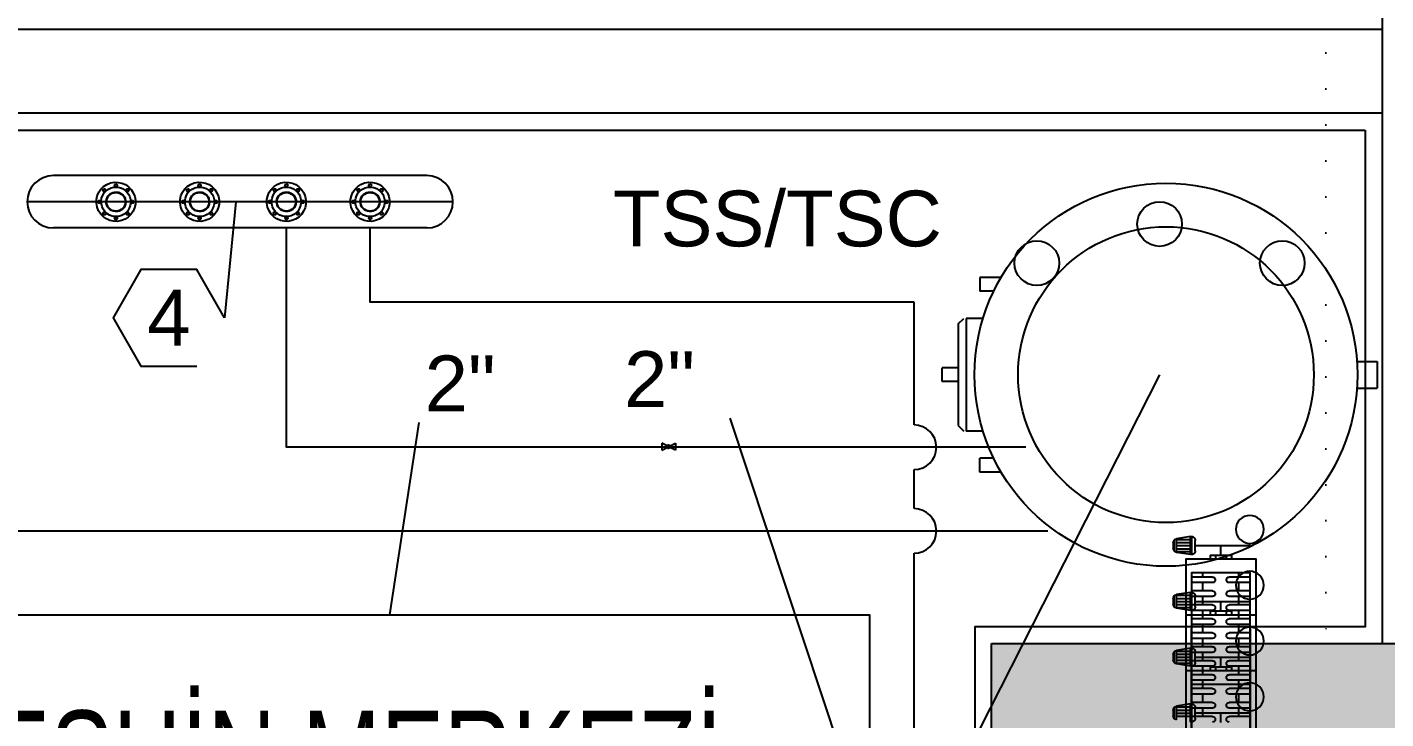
# Model space of a CAD drawing. Header units: inches. Extents: x 21 to 38546, y 13 to 15001.
# Drawn here: x 4438.9 to 4682.4, y 2108.6 to 2232.5 of the extents above; entities that cross this region are included whole.
import ezdxf
from ezdxf.enums import TextEntityAlignment as Align

# ---------------------------------------------------------------- set-up
doc = ezdxf.new("R2010")
doc.units = ezdxf.units.IN
doc.header["$MEASUREMENT"] = 0
doc.linetypes.add('DOT', pattern=[6.35, 0, -6.35])
for name, color, linetype in [('K-BILGI', 7, 'Continuous'), ('K-CIHAZ', 3, 'Continuous'), ('K-DONUS', 5, 'Continuous'), ('K-GIDIS', 1, 'Continuous'), ('K-PID', 2, 'Continuous'), ('K-SICAKSU', 1, 'Continuous'), ('K-SIRK', 6, 'Continuous'), ('K-TEMIZSU', 3, 'Continuous'), ('K-TXT', 7, 'Continuous'), ('RAST-IST-CİHAZ', 22, 'Continuous'), ('RAST-IST-RADYATÖR-DİNAMİK BLOK', 83, 'Continuous'), ('Z_MİM_Boyler', 8, 'Continuous')]:
    doc.layers.add(name, color=color, linetype=linetype)
for name, color, linetype, lineweight in [('Z_MİM_-KM-AREA-IDEN', 8, 'Continuous', 25), ('Z_MİM_-KM-BEAM-RAY', 8, 'DOT', 25), ('Z_MİM_-KM-CERAMIC-09', 8, 'Continuous', 25), ('Z_MİM_-KM-PATTERN-STRC', 8, 'Continuous', 25), ('Z_MİM_-KM-STRC-CONCRETE', 8, 'Continuous', 25), ('Z_MİM_-KM-WALL-PL', 8, 'Continuous', 25)]:
    doc.layers.add(name, color=color, linetype=linetype, lineweight=lineweight)
doc.styles.add('Arial_4', font='arial.ttf', dxfattribs={"height": 10})
doc.styles.add('ISITMA', font='arial.ttf')
doc.styles.add('MAH', font='arial.ttf', dxfattribs={"width": 0.8, "height": 17.5})

# ---------------------------------------------------------------- blocks, each defined once
blk = doc.blocks.new('-KM_Kolon_ZK')
at = {"layer": 'Z_MİM_-KM-PATTERN-STRC'}
blk.add_hatch(color=256, dxfattribs=at).paths.add_polyline_path([(1280, 1140), (1365, 1140), (1365, 1110), (1280, 1110)], flags=0)
at = {"layer": 'Z_MİM_-KM-STRC-CONCRETE'}
blk.add_lwpolyline([(1280, 1140), (1365, 1140), (1365, 1110), (1280, 1110)], close=True, dxfattribs=at)
blk = doc.blocks.new('-KM_Kiriş İzi_ZK')
at = {"layer": 'Z_MİM_-KM-BEAM-RAY'}
blk.add_line((1340, 1420), (1340, 1140), dxfattribs=at)
blk = doc.blocks.new('*U121')
blk.add_line((0, 0), (192.45, 0))
at = {"color": 7, "style": 'MAH', "width": 0.6}
blk.add_text('-', height=17.07, dxfattribs=at).set_placement((25.99, 13.11), align=Align.MIDDLE_CENTER)
at = {"color": 7, "style": 'Arial_4', "width": 0.7}
for s, p in [('A:', (81.91, -17.69)), ('m² ', (135.42, -17.69))]:
    blk.add_text(s, height=13.333, dxfattribs=at).set_placement(p)
for tag, p in [('00', (33.43, 13.11)), ('K', (8.57, 13.11)), ('MAHALADI', (72.42, 12.35))]:
    blk.add_attdef(tag, text='', height=17.33, dxfattribs=at).set_placement(p, align=Align.MIDDLE_LEFT)
blk.add_attdef('27.00', text='', height=13.33, dxfattribs=at).set_placement((133.25, -11.29), align=Align.MIDDLE_RIGHT)
blk = doc.blocks.new('IS_RADYATOR-PLAN-170')
at = {"layer": 'RAST-IST-RADYATÖR-DİNAMİK BLOK', "color": 7}
for p, q in [((167.39, 11.44), (167.78, 11.44)), ((167.39, 1.67), (167.39, 11.44)), ((165.67, 6.25), (167.39, 6.25)), ((169.01, 0.97), (165.76, 0.97)), ((165.77, 0.83), (169, 0.83)), ((166.46, 1.67), (168.31, 1.67)), ((166.83, -1.7), (166.83, 0.83)), ((167.38, -1.7), (167.38, 0.83)), ((167.91, -1.7), (167.91, 0.83)), ((168.47, -1.7), (168.47, 0.83)), ((169, 0.83), (168.6, -1.7)), ((166.17, -1.7), (168.6, -1.7)), ((166.41, -2.11), (168.36, -2.11)), ((166.86, -2.27), (167.91, -2.27))]:
    blk.add_line(p, q, dxfattribs=at)
at = {"layer": 'RAST-IST-RADYATÖR-DİNAMİK BLOK', "color": 10}
blk.add_circle((170.28, 11.44), 2.5, dxfattribs=at)
at = {"layer": 'RAST-IST-RADYATÖR-DİNAMİK BLOK', "color": 7}
for centre, start, end in [((166.46, 0.97), 90, 191.1518), ((168.31, 0.97), 348.8482, 90), ((166.86, -1.57), 191.1518, 270), ((167.91, -1.57), 270, 348.8482)]:
    blk.add_arc(centre, 0.702, start, end, dxfattribs=at)
blk = doc.blocks.new('IS_RADYATOR-PLAN-180')
at = {"layer": 'RAST-IST-RADYATÖR-DİNAMİK BLOK', "color": 7}
for p, q in [((166.75, 11.5), (166.75, 7.75)), ((168.25, 11.5), (168.25, 7.75)), ((169.25, 11.5), (169.25, 7.75)), ((170.75, 11.5), (170.75, 7.75)), ((171.75, 11.5), (171.75, 7.75)), ((177.39, 11.44), (177.78, 11.44)), ((177.39, 1.67), (177.39, 11.44)), ((166.75, 9.5), (167.5, 9.5)), ((167.5, 9.5), (168.25, 9.5)), ((169.25, 9.5), (170, 9.5)), ((170, 9.5), (170.75, 9.5)), ((171.75, 9.5), (172.5, 9.5)), ((175.67, 6.25), (177.39, 6.25)), ((166.75, 4.75), (166.75, 1)), ((166.75, 3), (167.5, 3)), ((167.5, 3), (168.25, 3)), ((168.25, 4.75), (168.25, 1)), ((169.25, 4.75), (169.25, 1)), ((169.25, 3), (170, 3)), ((170, 3), (170.75, 3)), ((170.75, 4.75), (170.75, 1)), ((171.75, 4.75), (171.75, 1)), ((171.75, 3), (172.5, 3)), ((179.01, 0.97), (175.76, 0.97)), ((175.77, 0.83), (179, 0.83)), ((175.77, 0.83), (176.17, -1.7)), ((176.31, -1.7), (176.31, 0.83)), ((176.46, 1.67), (178.31, 1.67)), ((176.83, -1.7), (176.83, 0.83)), ((177.38, -1.7), (177.38, 0.83)), ((177.91, -1.7), (177.91, 0.83)), ((178.47, -1.7), (178.47, 0.83)), ((179, 0.83), (178.6, -1.7)), ((176.17, -1.7), (178.6, -1.7)), ((176.41, -2.11), (178.36, -2.11)), ((176.86, -2.27), (177.91, -2.27))]:
    blk.add_line(p, q, dxfattribs=at)
at = {"layer": 'RAST-IST-RADYATÖR-DİNAMİK BLOK'}
for p, q in [((175.67, 8.18), (175, 8.18)), ((175.67, 7.21), (175.67, 8.18)), ((175.67, 7.21), (175, 7.21)), ((175.67, 5.29), (175, 5.29)), ((175.67, 5.29), (175.67, 7.21)), ((175.67, 4.32), (175.67, 5.29)), ((175.67, 4.32), (175, 4.32))]:
    blk.add_line(p, q, dxfattribs=at)
for points in [[(-5, 0), (175, 0), (175, 12.5), (-5, 12.5)], [(-2.5, 11.5), (172.5, 11.5), (172.5, 1), (-2.5, 1)]]:
    blk.add_lwpolyline(points, dxfattribs=at)
at = {"layer": 'RAST-IST-RADYATÖR-DİNAMİK BLOK', "color": 10}
blk.add_circle((180.28, 11.44), 2.5, dxfattribs=at)
at = {"layer": 'RAST-IST-RADYATÖR-DİNAMİK BLOK', "color": 7}
for centre, radius, start, end in [((166.25, 7.75), 0.5, 180, 0), ((168.75, 7.75), 0.5, 180, 0), ((171.25, 7.75), 0.5, 180, 0), ((166.25, 4.75), 0.5, 0, 180), ((168.75, 4.75), 0.5, 0, 180), ((171.25, 4.75), 0.5, 0, 180), ((176.46, 0.97), 0.702, 90, 191.1518), ((178.31, 0.97), 0.702, 348.8482, 90), ((176.86, -1.57), 0.702, 191.1518, 270), ((177.91, -1.57), 0.702, 270, 348.8482)]:
    blk.add_arc(centre, radius, start, end, dxfattribs=at)
blk = doc.blocks.new('IS_RADYATOR-PLAN-190')
at = {"layer": 'RAST-IST-RADYATÖR-DİNAMİK BLOK', "color": 7}
for p, q in [((166.75, 11.5), (166.75, 7.75)), ((168.25, 11.5), (168.25, 7.75)), ((169.25, 11.5), (169.25, 7.75)), ((170.75, 11.5), (170.75, 7.75)), ((171.75, 11.5), (171.75, 7.75)), ((173.25, 11.5), (173.25, 7.75)), ((174.25, 11.5), (174.25, 7.75)), ((175.75, 11.5), (175.75, 7.75)), ((176.75, 11.5), (176.75, 7.75)), ((178.25, 11.5), (178.25, 7.75)), ((179.25, 11.5), (179.25, 7.75)), ((180.75, 11.5), (180.75, 7.75)), ((181.75, 11.5), (181.75, 7.75)), ((187.39, 11.44), (187.78, 11.44)), ((187.39, 1.67), (187.39, 11.44)), ((166.75, 9.5), (167.5, 9.5)), ((167.5, 9.5), (168.25, 9.5)), ((169.25, 9.5), (170, 9.5)), ((170, 9.5), (170.75, 9.5)), ((171.75, 9.5), (172.5, 9.5)), ((172.5, 9.5), (173.25, 9.5)), ((174.25, 9.5), (175, 9.5)), ((175, 9.5), (175.75, 9.5)), ((176.75, 9.5), (177.5, 9.5)), ((177.5, 9.5), (178.25, 9.5)), ((179.25, 9.5), (180, 9.5)), ((180, 9.5), (180.75, 9.5)), ((181.75, 9.5), (182.5, 9.5)), ((185.67, 6.25), (187.39, 6.25)), ((166.75, 4.75), (166.75, 1)), ((166.75, 3), (167.5, 3)), ((167.5, 3), (168.25, 3)), ((168.25, 4.75), (168.25, 1)), ((169.25, 4.75), (169.25, 1)), ((169.25, 3), (170, 3)), ((170, 3), (170.75, 3)), ((170.75, 4.75), (170.75, 1)), ((171.75, 4.75), (171.75, 1)), ((171.75, 3), (172.5, 3)), ((172.5, 3), (173.25, 3)), ((173.25, 4.75), (173.25, 1)), ((174.25, 4.75), (174.25, 1)), ((174.25, 3), (175, 3)), ((175, 3), (175.75, 3)), ((175.75, 4.75), (175.75, 1)), ((176.75, 4.75), (176.75, 1)), ((176.75, 3), (177.5, 3)), ((177.5, 3), (178.25, 3)), ((178.25, 4.75), (178.25, 1)), ((179.25, 4.75), (179.25, 1)), ((179.25, 3), (180, 3)), ((180, 3), (180.75, 3)), ((180.75, 4.75), (180.75, 1)), ((181.75, 4.75), (181.75, 1)), ((181.75, 3), (182.5, 3)), ((189.01, 0.97), (185.76, 0.97)), ((185.77, 0.83), (189, 0.83)), ((185.77, 0.83), (186.17, -1.7)), ((186.31, -1.7), (186.31, 0.83)), ((186.46, 1.67), (188.31, 1.67)), ((186.83, -1.7), (186.83, 0.83)), ((187.38, -1.7), (187.38, 0.83)), ((187.91, -1.7), (187.91, 0.83)), ((188.47, -1.7), (188.47, 0.83)), ((189, 0.83), (188.6, -1.7)), ((186.17, -1.7), (188.6, -1.7)), ((186.41, -2.11), (188.36, -2.11)), ((186.86, -2.27), (187.91, -2.27))]:
    blk.add_line(p, q, dxfattribs=at)
at = {"layer": 'RAST-IST-RADYATÖR-DİNAMİK BLOK'}
for p, q in [((185.67, 8.18), (185, 8.18)), ((185.67, 7.21), (185.67, 8.18)), ((185.67, 7.21), (185, 7.21)), ((185.67, 5.29), (185, 5.29)), ((185.67, 5.29), (185.67, 7.21)), ((185.67, 4.32), (185.67, 5.29)), ((185.67, 4.32), (185, 4.32))]:
    blk.add_line(p, q, dxfattribs=at)
for points in [[(-5, 0), (185, 0), (185, 12.5), (-5, 12.5)], [(182.5, 11.5), (-2.5, 11.5), (-2.5, 1), (182.5, 1)]]:
    blk.add_lwpolyline(points, dxfattribs=at)
at = {"layer": 'RAST-IST-RADYATÖR-DİNAMİK BLOK', "color": 10}
blk.add_circle((190.28, 11.44), 2.5, dxfattribs=at)
at = {"layer": 'RAST-IST-RADYATÖR-DİNAMİK BLOK', "color": 7}
for centre, radius, start, end in [((166.25, 7.75), 0.5, 180, 0), ((168.75, 7.75), 0.5, 180, 0), ((171.25, 7.75), 0.5, 180, 0), ((173.75, 7.75), 0.5, 180, 0), ((176.25, 7.75), 0.5, 180, 0), ((178.75, 7.75), 0.5, 180, 0), ((181.25, 7.75), 0.5, 180, 0), ((166.25, 4.75), 0.5, 0, 180), ((168.75, 4.75), 0.5, 0, 180), ((171.25, 4.75), 0.5, 0, 180), ((173.75, 4.75), 0.5, 0, 180), ((176.25, 4.75), 0.5, 0, 180), ((178.75, 4.75), 0.5, 0, 180), ((181.25, 4.75), 0.5, 0, 180), ((186.46, 0.97), 0.702, 90, 191.1518), ((188.31, 0.97), 0.702, 348.8482, 90), ((186.86, -1.57), 0.702, 191.1518, 270), ((187.91, -1.57), 0.702, 270, 348.8482)]:
    blk.add_arc(centre, radius, start, end, dxfattribs=at)
blk = doc.blocks.new('IS_RADYATOR-PLAN-200')
at = {"layer": 'RAST-IST-RADYATÖR-DİNAMİK BLOK', "color": 7}
for p, q in [((171.75, 11.5), (171.75, 7.75)), ((173.25, 11.5), (173.25, 7.75)), ((174.25, 11.5), (174.25, 7.75)), ((175.75, 11.5), (175.75, 7.75)), ((176.75, 11.5), (176.75, 7.75)), ((178.25, 11.5), (178.25, 7.75)), ((179.25, 11.5), (179.25, 7.75)), ((180.75, 11.5), (180.75, 7.75)), ((181.75, 11.5), (181.75, 7.75)), ((183.25, 11.5), (183.25, 7.75)), ((184.25, 11.5), (184.25, 7.75)), ((185.75, 11.5), (185.75, 7.75)), ((186.75, 11.5), (186.75, 7.75)), ((188.25, 11.5), (188.25, 7.75)), ((189.25, 11.5), (189.25, 7.75)), ((190.75, 11.5), (190.75, 7.75)), ((191.75, 11.5), (191.75, 7.75)), ((193.25, 11.5), (193.25, 7.75)), ((194.25, 11.5), (194.25, 7.75)), ((195.75, 11.5), (195.75, 7.75)), ((196.75, 11.5), (196.75, 7.75)), ((202.39, 11.44), (202.78, 11.44)), ((202.39, 1.67), (202.39, 11.44)), ((171.75, 9.5), (172.5, 9.5)), ((172.5, 9.5), (173.25, 9.5)), ((174.25, 9.5), (175, 9.5)), ((175, 9.5), (175.75, 9.5)), ((176.75, 9.5), (177.5, 9.5)), ((177.5, 9.5), (178.25, 9.5)), ((179.25, 9.5), (180, 9.5)), ((180, 9.5), (180.75, 9.5)), ((181.75, 9.5), (182.5, 9.5)), ((182.5, 9.5), (183.25, 9.5)), ((184.25, 9.5), (185, 9.5)), ((185, 9.5), (185.75, 9.5)), ((186.75, 9.5), (187.5, 9.5)), ((187.5, 9.5), (188.25, 9.5)), ((189.25, 9.5), (190, 9.5)), ((190, 9.5), (190.75, 9.5)), ((191.75, 9.5), (192.5, 9.5)), ((192.5, 9.5), (193.25, 9.5)), ((194.25, 9.5), (195, 9.5)), ((195, 9.5), (195.75, 9.5)), ((196.75, 9.5), (197.5, 9.5)), ((200.67, 6.25), (202.39, 6.25)), ((171.75, 4.75), (171.75, 1)), ((171.75, 3), (172.5, 3)), ((172.5, 3), (173.25, 3)), ((173.25, 4.75), (173.25, 1)), ((174.25, 4.75), (174.25, 1)), ((174.25, 3), (175, 3)), ((175, 3), (175.75, 3)), ((175.75, 4.75), (175.75, 1)), ((176.75, 4.75), (176.75, 1)), ((176.75, 3), (177.5, 3)), ((177.5, 3), (178.25, 3)), ((178.25, 4.75), (178.25, 1)), ((179.25, 4.75), (179.25, 1)), ((179.25, 3), (180, 3)), ((180, 3), (180.75, 3)), ((180.75, 4.75), (180.75, 1)), ((181.75, 4.75), (181.75, 1)), ((181.75, 3), (182.5, 3)), ((182.5, 3), (183.25, 3)), ((183.25, 4.75), (183.25, 1)), ((184.25, 4.75), (184.25, 1)), ((184.25, 3), (185, 3)), ((185, 3), (185.75, 3)), ((185.75, 4.75), (185.75, 1)), ((186.75, 4.75), (186.75, 1)), ((186.75, 3), (187.5, 3)), ((187.5, 3), (188.25, 3)), ((188.25, 4.75), (188.25, 1)), ((189.25, 4.75), (189.25, 1)), ((189.25, 3), (190, 3)), ((190, 3), (190.75, 3)), ((190.75, 4.75), (190.75, 1)), ((191.75, 4.75), (191.75, 1)), ((191.75, 3), (192.5, 3)), ((192.5, 3), (193.25, 3)), ((193.25, 4.75), (193.25, 1)), ((194.25, 4.75), (194.25, 1)), ((194.25, 3), (195, 3)), ((195, 3), (195.75, 3)), ((195.75, 4.75), (195.75, 1)), ((196.75, 4.75), (196.75, 1)), ((196.75, 3), (197.5, 3)), ((204.01, 0.97), (200.76, 0.97)), ((200.77, 0.83), (204, 0.83)), ((200.77, 0.83), (201.17, -1.7)), ((201.31, -1.7), (201.31, 0.83)), ((201.46, 1.67), (203.31, 1.67)), ((201.83, -1.7), (201.83, 0.83)), ((202.38, -1.7), (202.38, 0.83)), ((202.91, -1.7), (202.91, 0.83)), ((203.47, -1.7), (203.47, 0.83)), ((204, 0.83), (203.6, -1.7)), ((201.17, -1.7), (203.6, -1.7)), ((201.41, -2.11), (203.36, -2.11)), ((201.86, -2.27), (202.91, -2.27))]:
    blk.add_line(p, q, dxfattribs=at)
at = {"layer": 'RAST-IST-RADYATÖR-DİNAMİK BLOK'}
for p, q in [((200.67, 8.18), (200, 8.18)), ((200.67, 7.21), (200.67, 8.18)), ((200.67, 7.21), (200, 7.21)), ((200.67, 5.29), (200, 5.29)), ((200.67, 5.29), (200.67, 7.21)), ((200.67, 4.32), (200.67, 5.29)), ((200.67, 4.32), (200, 4.32))]:
    blk.add_line(p, q, dxfattribs=at)
for points in [[(0, 0), (200, 0), (200, 12.5), (0, 12.5)], [(2.5, 11.5), (197.5, 11.5), (197.5, 1), (2.5, 1)]]:
    blk.add_lwpolyline(points, dxfattribs=at)
at = {"layer": 'RAST-IST-RADYATÖR-DİNAMİK BLOK', "color": 10}
blk.add_circle((205.28, 11.44), 2.5, dxfattribs=at)
at = {"layer": 'RAST-IST-RADYATÖR-DİNAMİK BLOK', "color": 7}
for centre, radius, start, end in [((171.25, 7.75), 0.5, 180, 0), ((173.75, 7.75), 0.5, 180, 0), ((176.25, 7.75), 0.5, 180, 0), ((178.75, 7.75), 0.5, 180, 0), ((181.25, 7.75), 0.5, 180, 0), ((183.75, 7.75), 0.5, 180, 0), ((186.25, 7.75), 0.5, 180, 0), ((188.75, 7.75), 0.5, 180, 0), ((191.25, 7.75), 0.5, 180, 0), ((193.75, 7.75), 0.5, 180, 0), ((196.25, 7.75), 0.5, 180, 0), ((171.25, 4.75), 0.5, 0, 180), ((173.75, 4.75), 0.5, 0, 180), ((176.25, 4.75), 0.5, 0, 180), ((178.75, 4.75), 0.5, 0, 180), ((181.25, 4.75), 0.5, 0, 180), ((183.75, 4.75), 0.5, 0, 180), ((186.25, 4.75), 0.5, 0, 180), ((188.75, 4.75), 0.5, 0, 180), ((191.25, 4.75), 0.5, 0, 180), ((193.75, 4.75), 0.5, 0, 180), ((196.25, 4.75), 0.5, 0, 180), ((201.46, 0.97), 0.702, 90, 191.1518), ((203.31, 0.97), 0.702, 348.8482, 90), ((201.86, -1.57), 0.702, 191.1518, 270), ((202.91, -1.57), 0.702, 270, 348.8482)]:
    blk.add_arc(centre, radius, start, end, dxfattribs=at)
blk = doc.blocks.new('IS_U4731')
for name, p in [('IS_RADYATOR-PLAN-170', (0, 0)), ('IS_RADYATOR-PLAN-180', (0, 0)), ('IS_RADYATOR-PLAN-190', (0, 0)), ('IS_RADYATOR-PLAN-200', (-5, 0))]:
    blk.add_blockref(name, p)
blk = doc.blocks.new('IS_ISITMA_DÖNÜŞ_KOL_')
at = {"layer": 'RAST-IST-CİHAZ', "color": 1}
blk.add_line((4.69, -30.94), (4.69, 45.39), dxfattribs=at)
at = {"layer": 'RAST-IST-CİHAZ', "color": 4}
for p, q in [((0, -26.25), (0, 40.7)), ((9.38, -26.25), (9.38, 40.7))]:
    blk.add_line(p, q, dxfattribs=at)
for centre in [(4.69, 29.48), (4.69, 14.48), (4.69, -1.07), (4.69, -16.07)]:
    blk.add_circle(centre, 1.67, dxfattribs=at)
for centre, start, end in [((4.69, 40.7), 0, 180), ((4.69, -26.25), 180, 0)]:
    blk.add_arc(centre, 4.69, start, end, dxfattribs=at)
for centre, major_axis, start_param, end_param in [((4.69, 29.48), (-3.4, 0.88), 2.104334, 8.387519), ((4.69, 29.48), (-0.66, -2.56), 0.5335373431836051, 6.816722650363191), ((2.6, 31.57), (-0.063, -0.245), 5.245926323431794, 11.52911163061138), ((4.69, 32.43), (-0.063, -0.245), 0.5335373432012683, 6.816722650380852), ((6.78, 31.57), (-0.245, 0.063), 3.67513, 9.958315), ((1.74, 29.48), (-0.245, 0.063), 3.67513, 9.958315), ((4.69, 29.48), (-0.44, -1.7), 0.5335373431637791, 6.816722650343365), ((7.64, 29.48), (-0.245, 0.063), 3.67513, 9.958315), ((2.6, 27.39), (-0.245, 0.063), 3.67513, 9.958315), ((4.69, 26.53), (-0.063, -0.245), 0.5335373432012683, 6.816722650380852), ((6.78, 27.39), (-0.063, -0.245), 5.245926323512348, 11.52911163069193), ((4.69, 14.48), (-3.4, 0.88), 2.104334, 8.387519), ((4.69, 14.48), (-0.66, -2.56), 0.5335373431836051, 6.816722650363191), ((4.69, 17.43), (-0.063, -0.245), 0.5335373432012683, 6.816722650380852), ((1.74, 14.48), (-0.245, 0.063), 3.67513, 9.958315), ((2.6, 16.57), (-0.063, -0.245), 5.245926323431794, 11.52911163061138), ((4.69, 14.48), (-0.44, -1.7), 0.5335373431637791, 6.816722650343365), ((6.78, 16.57), (-0.245, 0.063), 3.67513, 9.958315), ((7.64, 14.48), (-0.245, 0.063), 3.67513, 9.958315), ((2.6, 12.39), (-0.245, 0.063), 3.67513, 9.958315), ((6.78, 12.39), (-0.063, -0.245), 5.245926323512348, 11.52911163069193), ((4.69, 11.53), (-0.063, -0.245), 0.5335373432012683, 6.816722650380852), ((4.69, -1.07), (-3.4, 0.88), 2.104334, 8.387519), ((4.69, -1.07), (-0.66, -2.56), 0.5335373431836051, 6.816722650363191), ((2.6, 1.02), (-0.063, -0.245), 5.245926323431794, 11.52911163061138), ((4.69, -1.07), (-0.44, -1.7), 0.5335373431637791, 6.816722650343365), ((4.69, 1.89), (-0.063, -0.245), 0.5335373432012683, 6.816722650380852), ((6.78, 1.02), (-0.245, 0.063), 3.67513, 9.958315), ((1.74, -1.07), (-0.245, 0.063), 3.67513, 9.958315), ((7.64, -1.07), (-0.245, 0.063), 3.67513, 9.958315), ((2.6, -3.15), (-0.245, 0.063), 3.67513, 9.958315), ((4.69, -4.02), (-0.063, -0.245), 0.5335373432012683, 6.816722650380852), ((6.78, -3.15), (-0.063, -0.245), 5.245926323512348, 11.52911163069193), ((4.69, -16.07), (-3.4, 0.88), 2.104334, 8.387519), ((4.69, -16.07), (-0.66, -2.56), 0.5335373431836051, 6.816722650363191), ((2.6, -13.98), (-0.063, -0.245), 5.245926323431794, 11.52911163061138), ((4.69, -16.07), (-0.44, -1.7), 0.5335373431637791, 6.816722650343365), ((4.69, -13.11), (-0.063, -0.245), 0.5335373432012683, 6.816722650380852), ((6.78, -13.98), (-0.245, 0.063), 3.67513, 9.958315), ((1.74, -16.07), (-0.245, 0.063), 3.67513, 9.958315), ((7.64, -16.07), (-0.245, 0.063), 3.67513, 9.958315), ((2.6, -18.15), (-0.245, 0.063), 3.67513, 9.958315), ((4.69, -19.02), (-0.063, -0.245), 0.5335373432012683, 6.816722650380852), ((6.78, -18.15), (-0.063, -0.245), 5.245926323512348, 11.52911163069193)]:
    blk.add_ellipse(centre, major_axis=major_axis, ratio=1, start_param=start_param, end_param=end_param, dxfattribs=at)
blk = doc.blocks.new('IS_V32400')
for p, q in [((0, 0.125), (0, -0.125)), ((0.194, 0.028), (0, 0.125)), ((0.306, 0.028), (0.5, 0.125)), ((0.5, 0.125), (0.5, -0.125)), ((0, -0.125), (0.194, -0.028)), ((0.5, -0.125), (0.306, -0.028))]:
    blk.add_line(p, q)
blk.add_circle((0.25, 0), 0.0625)
blk = doc.blocks.new('IS_Boyler_3')
at = {"layer": 'Z_MİM_Boyler'}
for p, q in [((115112.23, 48287.11), (115119.12, 48287.11)), ((115119.12, 48287.11), (115119.12, 48282.61)), ((115114.41, 48282.61), (115119.12, 48282.61)), ((115118.1, 48273.81), (115123.57, 48273.81)), ((115123.57, 48237.15), (115123.57, 48273.81)), ((115126.12, 48272.01), (115124.32, 48273.81)), ((115126.12, 48238.95), (115126.12, 48272.01)), ((114996.45, 48259.83), (114989.9, 48259.83)), ((114989.9, 48251.14), (114989.9, 48259.83)), ((115126.12, 48257.73), (115131.42, 48257.73)), ((115131.42, 48257.73), (115131.42, 48253.23)), ((115126.12, 48253.23), (115131.42, 48253.23)), ((114996.45, 48251.14), (114989.9, 48251.14)), ((115118.1, 48237.15), (115123.57, 48237.15)), ((115126.12, 48238.95), (115124.32, 48237.15)), ((115114.41, 48228.36), (115119.12, 48228.36)), ((115119.12, 48223.86), (115119.12, 48228.36)), ((115112.23, 48223.86), (115119.12, 48223.86))]:
    blk.add_line(p, q, dxfattribs=at)
for radius in [62.28, 48.09]:
    blk.add_circle((115058.58, 48255.48), radius, dxfattribs=at)

msp = doc.modelspace()

# ---------------------------------------------------------------- linework, layer by layer
at = {"layer": 'K-BILGI'}
for p, q in [((4476.28, 2201.23), (4474.28, 2180.45)), ((4641.88, 2170.23), (4567.88, 2024.74))]:
    msp.add_line(p, q, dxfattribs=at)
msp.add_lwpolyline([(4474.28, 2180.45), (4469.28, 2189.11), (4459.28, 2189.11), (4454.28, 2180.45), (4459.28, 2171.79), (4469.28, 2171.79)], dxfattribs=at)
at = {"layer": 'K-DONUS'}
for points in [[(4617.88, 2157.23), (4485.38, 2157.23), (4485.38, 2196.53)], [(4597.88, 2183.23), (4500.38, 2183.23), (4500.38, 2196.53)], [(4597.88, 2161.23), (4597.88, 2183.23)], [(4597.88, 2146.23), (4597.88, 2153.23)], [(4597.88, 1912.23), (4597.88, 2138.23)]]:
    msp.add_lwpolyline(points, dxfattribs=at)
for centre in [(4597.88, 2157.23), (4597.88, 2142.23)]:
    msp.add_arc(centre, 4, 270, 90, dxfattribs=at)
at = {"layer": 'K-GIDIS'}
for points in [[(4336.58, 2179.53), (4336.58, 2127.23), (4589.88, 2127.23), (4589.88, 1912.23)], [(4357.13, 2179.53), (4357.13, 2142.23), (4621.88, 2142.23)]]:
    msp.add_lwpolyline(points, dxfattribs=at)
at = {"layer": 'K-SICAKSU'}
msp.add_circle((4641.88, 2197.23), 4, dxfattribs=at)
at = {"layer": 'K-SIRK'}
msp.add_circle((4663.88, 2190.23), 4, dxfattribs=at)
at = {"layer": 'K-TEMIZSU'}
msp.add_circle((4619.88, 2190.23), 4, dxfattribs=at)
at = {"layer": 'K-TXT'}
for p, q in [((4503.88, 2127.23), (4509.14, 2161.68)), ((4589.88, 2087.23), (4564.88, 2162.44))]:
    msp.add_line(p, q, dxfattribs=at)
at = {"layer": 'Z_MİM_-KM-CERAMIC-09'}
msp.add_lwpolyline([(4678.76, 2214.08), (4678.76, 2125.08), (4608.76, 2125.08), (4608.76, 2095.08), (4598.76, 2095.08), (4598.76, 1900.08), (4144.76, 1900.08), (4144.76, 2214.08)], close=True, dxfattribs=at)
at = {"layer": 'Z_MİM_-KM-WALL-PL'}
for p, q in [((4681.76, 2402.08), (4681.76, 2122.08)), ((4681.76, 2232.08), (3981.76, 2232.08)), ((4681.76, 2217.08), (3996.76, 2217.08))]:
    msp.add_line(p, q, dxfattribs=at)

# ---------------------------------------------------------------- block references
at = {"layer": 'K-CIHAZ', "rotation": 90}
msp.add_blockref('IS_ISITMA_DÖNÜŞ_KOL_', (4484.28, 2196.53), dxfattribs=at)
at = {"layer": 'K-CIHAZ', "xscale": 0.5511880927131985, "yscale": 0.5511880927131985, "zscale": 0.5511880927131985, "rotation": 180}
msp.add_blockref('IS_Boyler_3', (68061.95, 28768.08), dxfattribs=at)
at = {"layer": 'K-PID', "xscale": 5, "yscale": 5}
msp.add_blockref('IS_V32400', (4552.63, 2157.33), dxfattribs=at)
at = {"layer": 'RAST-IST-RADYATÖR-DİNAMİK BLOK', "xscale": -1, "rotation": 270}
msp.add_blockref('IS_U4731', (4646.62, 1942.23), dxfattribs=at)
at = {"layer": 'Z_MİM_-KM-AREA-IDEN'}
msp.add_blockref('*U121', (4348.91, 2089.03), dxfattribs=at).add_auto_attribs({'27.00': '15.51', '00': '15', 'K': 'Z', 'MAHALADI': 'TESHİN MERKEZİ'})
at = {"layer": 'Z_MİM_-KM-BEAM-RAY'}
msp.add_blockref('-KM_Kiriş İzi_ZK', (3331.71, 982.08), dxfattribs=at)
at = {"layer": 'Z_MİM_-KM-STRC-CONCRETE'}
msp.add_blockref('-KM_Kolon_ZK', (3331.76, 982.08), dxfattribs=at)

# ---------------------------------------------------------------- texts
at = {"layer": 'K-BILGI', "style": 'ISITMA'}
msp.add_text('4', height=10, dxfattribs=at).set_placement((4464.28, 2180.45), align=Align.MIDDLE_CENTER)
at = {"layer": 'K-TXT', "style": 'ISITMA'}
for s, p in [('TSS/TSC', (4543.88, 2193.23)), ('2"', (4510.14, 2163.68)), ('2"', (4545.88, 2164.44))]:
    msp.add_text(s, height=10, dxfattribs=at).set_placement(p)

doc.saveas('drawing.dxf')
